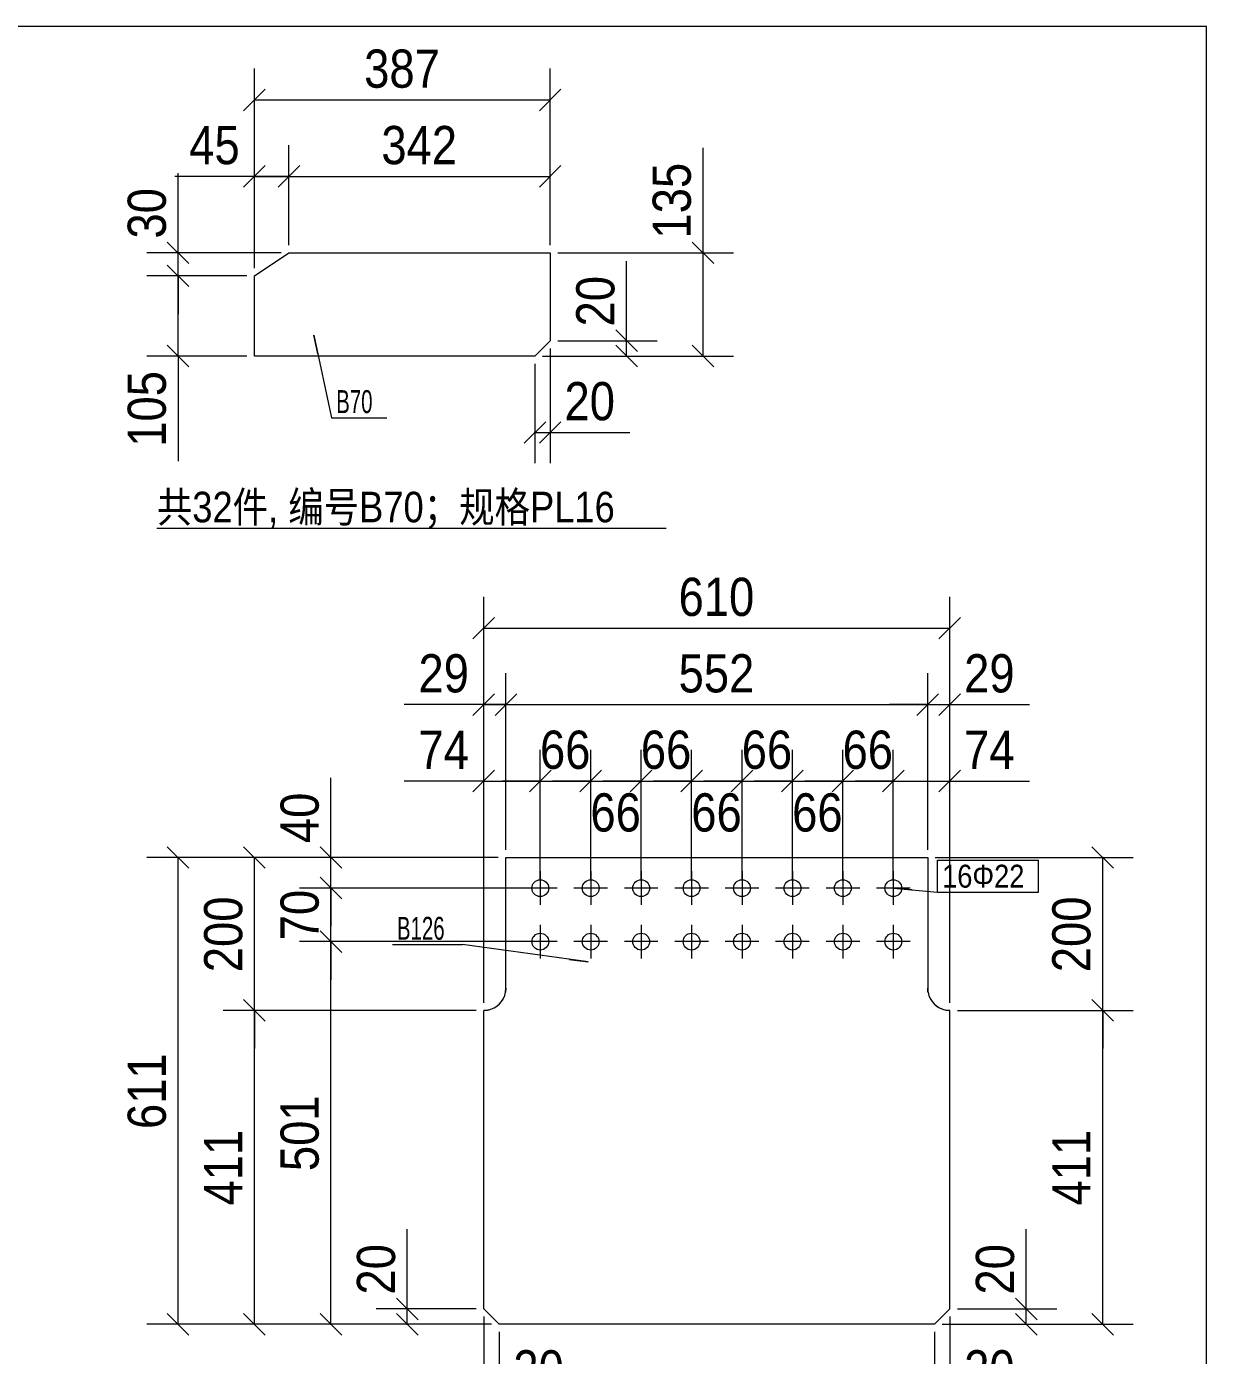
# Model space of a CAD drawing. Header units: inches. Extents: x 0 to 1938, y -2180 to 0.
# Drawn here: x 1130.6 to 1285, y -1493.8 to -1320 of the extents above; entities that cross this region are included whole.
import ezdxf

# ---------------------------------------------------------------- set-up
doc = ezdxf.new("R2010")
doc.units = ezdxf.units.IN
doc.header["$MEASUREMENT"] = 0
doc.linetypes.add('XKITLINE00', pattern=[0])
doc.linetypes.add('XKITLINE01', pattern=[4, 1, -1, 1, -1])
for name, color, linetype, lineweight in [('Bolt', 7, 'Continuous', 0), ('BoltMark', 3, 'Continuous', 0), ('DrawingSheet', 5, 'Continuous', 0), ('OtherObjectType', 1, 'Continuous', 0), ('Part', 2, 'Continuous', 0), ('PartMark', 3, 'Continuous', 0), ('Z-DIMENSIONS', 1, 'Continuous', 0)]:
    doc.layers.add(name, color=color, linetype=linetype, lineweight=lineweight)
doc.styles.add('Arial Narrow', font='ARIAL.TTF')
doc.styles.add('romsim', font='ARIAL.TTF')
doc.styles.add('宋体', font='ARIAL.TTF')

# ---------------------------------------------------------------- blocks, each defined once
blk = doc.blocks.new('*A1585')
at = {"layer": 'Part', "color": 2, "linetype": 'XKITLINE00', "lineweight": 0}
for p, q in [((510.42, 392.4), (514.92, 395.4)), ((514.92, 395.4), (549.12, 395.4)), ((549.12, 395.4), (549.12, 383.9)), ((510.42, 381.9), (510.42, 392.4)), ((549.12, 383.9), (547.12, 381.9)), ((547.12, 381.9), (510.42, 381.9))]:
    blk.add_line(p, q, dxfattribs=at)
blk = doc.blocks.new('*A1586')
at = {"layer": 'Part', "color": 2, "linetype": 'XKITLINE00', "lineweight": 0}
for p, q in [((543.32, 299.2), (543.32, 316.3)), ((543.32, 316.3), (598.52, 316.3)), ((598.52, 316.3), (598.52, 299.2)), ((543.32, 299.2), (543.27, 298.7)), ((598.56, 298.7), (598.52, 299.2)), ((540.92, 296.35), (540.42, 296.3)), ((540.42, 257.25), (540.42, 296.3)), ((601.42, 296.3), (600.91, 296.35)), ((601.42, 257.25), (601.42, 296.3)), ((542.42, 255.25), (540.42, 257.25)), ((601.42, 257.25), (599.42, 255.25)), ((599.42, 255.25), (542.42, 255.25))]:
    blk.add_line(p, q, dxfattribs=at)
at = {"layer": 'Part', "color": 6, "linetype": 'XKITLINE01', "lineweight": 0}
for p, q in [((543.27, 298.7), (543.32, 299.2)), ((598.52, 299.2), (598.56, 298.7)), ((540.42, 296.3), (540.92, 296.35)), ((600.91, 296.35), (601.42, 296.3))]:
    blk.add_line(p, q, dxfattribs=at)
at = {"layer": 'Part', "color": 2, "linetype": 'XKITLINE00', "lineweight": 0}
for centre, start, end in [((540.42, 299.2), 280, 350), ((601.42, 299.2), 190, 260)]:
    blk.add_arc(centre, 2.9, start, end, dxfattribs=at)
at = {"layer": 'Part', "color": 6, "linetype": 'XKITLINE01', "lineweight": 0}
for centre, start, end in [((540.42, 299.2), 280, 350), ((601.42, 299.2), 190, 260)]:
    blk.add_arc(centre, 2.9, start, end, dxfattribs=at)
blk = doc.blocks.new('*A1587')
at = {"layer": 'Bolt', "color": 2, "linetype": 'XKITLINE00', "lineweight": 0}
for p, q in [((547.82, 314.5), (547.82, 310.1)), ((554.42, 314.5), (554.42, 310.1)), ((561.02, 314.5), (561.02, 310.1)), ((567.62, 314.5), (567.62, 310.1)), ((574.22, 314.5), (574.22, 310.1)), ((580.82, 314.5), (580.82, 310.1)), ((587.42, 314.5), (587.42, 310.1)), ((594.02, 314.5), (594.02, 310.1)), ((550.02, 312.3), (545.62, 312.3)), ((556.62, 312.3), (552.22, 312.3)), ((563.22, 312.3), (558.82, 312.3)), ((569.82, 312.3), (565.42, 312.3)), ((576.42, 312.3), (572.02, 312.3)), ((583.02, 312.3), (578.62, 312.3)), ((589.62, 312.3), (585.22, 312.3)), ((596.22, 312.3), (591.82, 312.3)), ((547.82, 307.5), (547.82, 303.1)), ((554.42, 307.5), (554.42, 303.1)), ((561.02, 307.5), (561.02, 303.1)), ((567.62, 307.5), (567.62, 303.1)), ((574.22, 307.5), (574.22, 303.1)), ((580.82, 307.5), (580.82, 303.1)), ((587.42, 307.5), (587.42, 303.1)), ((594.02, 307.5), (594.02, 303.1)), ((550.02, 305.3), (545.62, 305.3)), ((556.62, 305.3), (552.22, 305.3)), ((563.22, 305.3), (558.82, 305.3)), ((569.82, 305.3), (565.42, 305.3)), ((576.42, 305.3), (572.02, 305.3)), ((583.02, 305.3), (578.62, 305.3)), ((589.62, 305.3), (585.22, 305.3)), ((596.22, 305.3), (591.82, 305.3))]:
    blk.add_line(p, q, dxfattribs=at)
for centre in [(547.82, 312.3), (554.42, 312.3), (561.02, 312.3), (567.62, 312.3), (574.22, 312.3), (580.82, 312.3), (587.42, 312.3), (594.02, 312.3), (547.82, 305.3), (554.42, 305.3), (561.02, 305.3), (567.62, 305.3), (574.22, 305.3), (580.82, 305.3), (587.42, 305.3), (594.02, 305.3)]:
    blk.add_circle(centre, 1.1, dxfattribs=at)
blk = doc.blocks.new('*A1597')
at = {"layer": 'DrawingSheet', "color": 5, "linetype": 'XKITLINE00', "lineweight": 0}
for p, q in [((635, 425), (5, 425)), ((635, 5), (635, 425))]:
    blk.add_line(p, q, dxfattribs=at)
blk = doc.blocks.new('*A1879')
at = {"layer": 'OtherObjectType', "color": 6, "linetype": 'XKITLINE00', "lineweight": 0}
blk.add_line((497.64, 359.4), (564.29, 359.4), dxfattribs=at)
at = {"layer": 'OtherObjectType', "color": 3, "style": '宋体', "width": 0.85}
blk.add_text('共32件, 编号B70；规格PL16', height=4, dxfattribs=at).set_placement((497.64, 360.15))
blk = doc.blocks.new('*A1880')
at = {"layer": 'Z-DIMENSIONS', "color": 4, "linetype": 'XKITLINE00', "lineweight": 0}
for p, q in [((549.12, 382.9), (549.12, 367.9)), ((547.12, 380.9), (547.12, 367.9)), ((548.53, 373.31), (545.7, 370.49)), ((550.53, 373.31), (547.7, 370.49)), ((547.12, 371.9), (549.12, 371.9)), ((549.12, 371.9), (559.53, 371.9)), ((549.12, 371.9), (559.53, 371.9))]:
    blk.add_line(p, q, dxfattribs=at)
at = {"layer": 'Z-DIMENSIONS', "color": 7}
for p in [(547.12, 371.9), (549.12, 371.9)]:
    blk.add_point(p, dxfattribs=at)
at = {"layer": 'Z-DIMENSIONS', "color": 7, "style": 'Arial Narrow', "width": 0.85}
blk.add_text('20', height=5, dxfattribs=at).set_placement((550.99, 373.5))
blk = doc.blocks.new('*A1881')
at = {"layer": 'Z-DIMENSIONS', "color": 4, "linetype": 'XKITLINE00', "lineweight": 0}
for p, q in [((559.12, 383.9), (559.12, 394.32)), ((559.12, 383.9), (559.12, 394.32)), ((557.7, 385.31), (560.53, 382.49)), ((550.12, 383.9), (563.12, 383.9)), ((557.7, 383.31), (560.53, 380.49)), ((559.12, 381.9), (559.12, 383.9)), ((548.12, 381.9), (563.12, 381.9))]:
    blk.add_line(p, q, dxfattribs=at)
at = {"layer": 'Z-DIMENSIONS', "color": 7}
for p in [(559.12, 383.9), (559.12, 381.9)]:
    blk.add_point(p, dxfattribs=at)
at = {"layer": 'Z-DIMENSIONS', "color": 7, "style": 'Arial Narrow', "width": 0.85}
blk.add_text('20', height=5, rotation=90.0002, dxfattribs=at).set_placement((557.52, 385.77))
blk = doc.blocks.new('*A1882')
at = {"layer": 'Z-DIMENSIONS', "color": 4, "linetype": 'XKITLINE00', "lineweight": 0}
for p, q in [((514.92, 396.4), (514.92, 409.5)), ((549.12, 396.4), (549.12, 409.5)), ((516.33, 406.81), (513.5, 403.99)), ((550.53, 406.81), (547.7, 403.99)), ((514.92, 405.4), (509.92, 405.4)), ((514.92, 405.4), (549.12, 405.4))]:
    blk.add_line(p, q, dxfattribs=at)
at = {"layer": 'Z-DIMENSIONS', "color": 7}
for p in [(514.92, 405.4), (549.12, 405.4)]:
    blk.add_point(p, dxfattribs=at)
at = {"layer": 'Z-DIMENSIONS', "color": 7, "style": 'Arial Narrow', "width": 0.85}
blk.add_text('342', height=5, dxfattribs=at).set_placement((527.02, 407))
blk = doc.blocks.new('*A1883')
at = {"layer": 'Z-DIMENSIONS', "color": 4, "linetype": 'XKITLINE00', "lineweight": 0}
for p, q in [((510.42, 393.4), (510.42, 409.5)), ((514.92, 396.4), (514.92, 409.5)), ((511.83, 406.81), (509, 403.99)), ((516.33, 406.81), (513.5, 403.99)), ((510.42, 405.4), (500, 405.4)), ((510.42, 405.4), (500, 405.4)), ((510.42, 405.4), (514.92, 405.4)), ((514.92, 405.4), (519.92, 405.4))]:
    blk.add_line(p, q, dxfattribs=at)
at = {"layer": 'Z-DIMENSIONS', "color": 7}
for p in [(510.42, 405.4), (514.92, 405.4)]:
    blk.add_point(p, dxfattribs=at)
at = {"layer": 'Z-DIMENSIONS', "color": 7, "style": 'Arial Narrow', "width": 0.85}
blk.add_text('45', height=5, dxfattribs=at).set_placement((501.88, 407))
blk = doc.blocks.new('*A1884')
at = {"layer": 'Z-DIMENSIONS', "color": 4, "linetype": 'XKITLINE00', "lineweight": 0}
for p, q in [((500.42, 395.4), (500.42, 405.82)), ((500.42, 395.4), (500.42, 405.82)), ((499, 396.81), (501.83, 393.99)), ((513.92, 395.4), (496.32, 395.4)), ((500.42, 392.4), (500.42, 395.4)), ((499, 393.81), (501.83, 390.99)), ((509.42, 392.4), (496.32, 392.4)), ((500.42, 392.4), (500.42, 387.4))]:
    blk.add_line(p, q, dxfattribs=at)
at = {"layer": 'Z-DIMENSIONS', "color": 7}
for p in [(500.42, 395.4), (500.42, 392.4)]:
    blk.add_point(p, dxfattribs=at)
at = {"layer": 'Z-DIMENSIONS', "color": 7, "style": 'Arial Narrow', "width": 0.85}
blk.add_text('30', height=5, rotation=90.0002, dxfattribs=at).set_placement((498.82, 397.27))
blk = doc.blocks.new('*A1885')
at = {"layer": 'Z-DIMENSIONS', "color": 4, "linetype": 'XKITLINE00', "lineweight": 0}
for p, q in [((500.42, 392.4), (500.42, 397.4)), ((499, 393.81), (501.83, 390.99)), ((509.42, 392.4), (496.32, 392.4)), ((500.42, 381.9), (500.42, 392.4)), ((499, 383.31), (501.83, 380.49)), ((509.42, 381.9), (496.32, 381.9)), ((500.42, 381.9), (500.42, 368.15)), ((500.42, 381.9), (500.42, 368.15))]:
    blk.add_line(p, q, dxfattribs=at)
at = {"layer": 'Z-DIMENSIONS', "color": 7}
for p in [(500.42, 392.4), (500.42, 381.9)]:
    blk.add_point(p, dxfattribs=at)
at = {"layer": 'Z-DIMENSIONS', "color": 7, "style": 'Arial Narrow', "width": 0.85}
blk.add_text('105', height=5, rotation=90.0002, dxfattribs=at).set_placement((498.82, 370.03))
blk = doc.blocks.new('*A1886')
at = {"layer": 'Z-DIMENSIONS', "color": 4, "linetype": 'XKITLINE00', "lineweight": 0}
for p, q in [((510.42, 393.4), (510.42, 419.5)), ((549.12, 396.4), (549.12, 419.5)), ((511.83, 416.81), (509, 413.99)), ((550.53, 416.81), (547.7, 413.99)), ((510.42, 415.4), (549.12, 415.4))]:
    blk.add_line(p, q, dxfattribs=at)
at = {"layer": 'Z-DIMENSIONS', "color": 7}
for p in [(510.42, 415.4), (549.12, 415.4)]:
    blk.add_point(p, dxfattribs=at)
at = {"layer": 'Z-DIMENSIONS', "color": 7, "style": 'Arial Narrow', "width": 0.85}
blk.add_text('387', height=5, dxfattribs=at).set_placement((524.77, 417))
blk = doc.blocks.new('*A1887')
at = {"layer": 'Z-DIMENSIONS', "color": 4, "linetype": 'XKITLINE00', "lineweight": 0}
for p, q in [((569.12, 395.4), (569.12, 409.15)), ((569.12, 395.4), (569.12, 409.15)), ((567.7, 396.81), (570.53, 393.99)), ((550.12, 395.4), (573.12, 395.4)), ((569.12, 381.9), (569.12, 395.4)), ((567.7, 383.31), (570.53, 380.49)), ((548.12, 381.9), (573.12, 381.9))]:
    blk.add_line(p, q, dxfattribs=at)
at = {"layer": 'Z-DIMENSIONS', "color": 7}
for p in [(569.12, 395.4), (569.12, 381.9)]:
    blk.add_point(p, dxfattribs=at)
at = {"layer": 'Z-DIMENSIONS', "color": 7, "style": 'Arial Narrow', "width": 0.85}
blk.add_text('135', height=5, rotation=90.0002, dxfattribs=at).set_placement((567.52, 397.27))
blk = doc.blocks.new('*A1888')
at = {"layer": 'PartMark', "color": 4, "linetype": 'XKITLINE00', "lineweight": 0}
for p, q in [((518.18, 384.63), (520.51, 373.84)), ((518.71, 382.19), (518.18, 384.63)), ((520.51, 373.84), (527.75, 373.84))]:
    blk.add_line(p, q, dxfattribs=at)
at = {"layer": 'PartMark', "color": 1, "style": 'romsim', "width": 0.6375}
blk.add_text('B70', height=3, dxfattribs=at).set_placement((521.11, 374.44))
blk = doc.blocks.new('*A1890')
at = {"layer": 'Z-DIMENSIONS', "color": 4, "linetype": 'XKITLINE00', "lineweight": 0}
for p, q in [((540.42, 256.25), (540.42, 241.25)), ((542.42, 254.25), (542.42, 241.25)), ((541.83, 246.67), (539, 243.84)), ((540.42, 245.25), (542.42, 245.25)), ((543.83, 246.67), (541, 243.84)), ((542.42, 245.25), (552.83, 245.25)), ((542.42, 245.25), (552.83, 245.25))]:
    blk.add_line(p, q, dxfattribs=at)
at = {"layer": 'Z-DIMENSIONS', "color": 7}
for p in [(540.42, 245.25), (542.42, 245.25)]:
    blk.add_point(p, dxfattribs=at)
at = {"layer": 'Z-DIMENSIONS', "color": 7, "style": 'Arial Narrow', "width": 0.85}
blk.add_text('20', height=5, dxfattribs=at).set_placement((544.29, 246.85))
blk = doc.blocks.new('*A1891')
at = {"layer": 'Z-DIMENSIONS', "color": 4, "linetype": 'XKITLINE00', "lineweight": 0}
for p, q in [((601.42, 256.25), (601.42, 241.25)), ((599.42, 254.25), (599.42, 241.25)), ((600.83, 246.67), (598, 243.84)), ((599.42, 245.25), (601.42, 245.25)), ((602.83, 246.67), (600, 243.84)), ((601.42, 245.25), (611.83, 245.25)), ((601.42, 245.25), (611.83, 245.25))]:
    blk.add_line(p, q, dxfattribs=at)
at = {"layer": 'Z-DIMENSIONS', "color": 7}
for p in [(599.42, 245.25), (601.42, 245.25)]:
    blk.add_point(p, dxfattribs=at)
at = {"layer": 'Z-DIMENSIONS', "color": 7, "style": 'Arial Narrow', "width": 0.85}
blk.add_text('20', height=5, dxfattribs=at).set_placement((603.29, 246.85))
blk = doc.blocks.new('*A1892')
at = {"layer": 'Z-DIMENSIONS', "color": 4, "linetype": 'XKITLINE00', "lineweight": 0}
for p, q in [((530.42, 257.25), (530.42, 267.67)), ((530.42, 257.25), (530.42, 267.67)), ((529, 258.67), (531.83, 255.84)), ((539.42, 257.25), (526.32, 257.25)), ((529, 256.67), (531.83, 253.84)), ((530.42, 255.25), (530.42, 257.25)), ((541.42, 255.25), (526.32, 255.25))]:
    blk.add_line(p, q, dxfattribs=at)
at = {"layer": 'Z-DIMENSIONS', "color": 7}
for p in [(530.42, 257.25), (530.42, 255.25)]:
    blk.add_point(p, dxfattribs=at)
at = {"layer": 'Z-DIMENSIONS', "color": 7, "style": 'Arial Narrow', "width": 0.85}
blk.add_text('20', height=5, rotation=90.0002, dxfattribs=at).set_placement((528.82, 259.13))
blk = doc.blocks.new('*A1893')
at = {"layer": 'Z-DIMENSIONS', "color": 4, "linetype": 'XKITLINE00', "lineweight": 0}
for p, q in [((611.42, 257.25), (611.42, 267.67)), ((611.42, 257.25), (611.42, 267.67)), ((610, 258.67), (612.83, 255.84)), ((602.42, 257.25), (615.42, 257.25)), ((610, 256.67), (612.83, 253.84)), ((611.42, 255.25), (611.42, 257.25)), ((600.42, 255.25), (615.42, 255.25))]:
    blk.add_line(p, q, dxfattribs=at)
at = {"layer": 'Z-DIMENSIONS', "color": 7}
for p in [(611.42, 257.25), (611.42, 255.25)]:
    blk.add_point(p, dxfattribs=at)
at = {"layer": 'Z-DIMENSIONS', "color": 7, "style": 'Arial Narrow', "width": 0.85}
blk.add_text('20', height=5, rotation=90.0002, dxfattribs=at).set_placement((609.82, 259.13))
blk = doc.blocks.new('*A1894')
at = {"layer": 'Z-DIMENSIONS', "color": 4, "linetype": 'XKITLINE00', "lineweight": 0}
for p, q in [((594.02, 313.3), (594.02, 330.4)), ((601.42, 297.3), (601.42, 330.4)), ((595.43, 327.72), (592.6, 324.89)), ((602.83, 327.72), (600, 324.89)), ((594.02, 326.3), (589.02, 326.3)), ((594.02, 326.3), (601.42, 326.3)), ((601.42, 326.3), (611.83, 326.3)), ((601.42, 326.3), (611.83, 326.3))]:
    blk.add_line(p, q, dxfattribs=at)
at = {"layer": 'Z-DIMENSIONS', "color": 7}
for p in [(594.02, 326.3), (601.42, 326.3)]:
    blk.add_point(p, dxfattribs=at)
at = {"layer": 'Z-DIMENSIONS', "color": 7, "style": 'Arial Narrow', "width": 0.85}
blk.add_text('74', height=5, dxfattribs=at).set_placement((603.29, 327.9))
blk = doc.blocks.new('*A1895')
at = {"layer": 'Z-DIMENSIONS', "color": 4, "linetype": 'XKITLINE00', "lineweight": 0}
for p, q in [((587.42, 313.3), (587.42, 330.4)), ((594.02, 313.3), (594.02, 330.4)), ((588.83, 327.72), (586, 324.89)), ((595.43, 327.72), (592.6, 324.89)), ((587.42, 326.3), (582.42, 326.3)), ((587.42, 326.3), (594.02, 326.3)), ((594.02, 326.3), (599.02, 326.3))]:
    blk.add_line(p, q, dxfattribs=at)
at = {"layer": 'Z-DIMENSIONS', "color": 7}
for p in [(587.42, 326.3), (594.02, 326.3)]:
    blk.add_point(p, dxfattribs=at)
at = {"layer": 'Z-DIMENSIONS', "color": 7, "style": 'Arial Narrow', "width": 0.85}
blk.add_text('66', height=5, dxfattribs=at).set_placement((587.38, 327.9))
blk = doc.blocks.new('*A1896')
at = {"layer": 'Z-DIMENSIONS', "color": 4, "linetype": 'XKITLINE00', "lineweight": 0}
for p, q in [((580.82, 313.3), (580.82, 330.3)), ((587.42, 313.3), (587.42, 330.3)), ((582.23, 327.72), (579.4, 324.89)), ((588.83, 327.72), (586, 324.89)), ((580.82, 326.3), (575.82, 326.3)), ((580.82, 326.3), (587.42, 326.3)), ((587.42, 326.3), (592.42, 326.3))]:
    blk.add_line(p, q, dxfattribs=at)
at = {"layer": 'Z-DIMENSIONS', "color": 7}
for p in [(580.82, 326.3), (587.42, 326.3)]:
    blk.add_point(p, dxfattribs=at)
at = {"layer": 'Z-DIMENSIONS', "color": 7, "style": 'Arial Narrow', "width": 0.85}
blk.add_text('66', height=5, dxfattribs=at).set_placement((580.78, 319.7))
blk = doc.blocks.new('*A1897')
at = {"layer": 'Z-DIMENSIONS', "color": 4, "linetype": 'XKITLINE00', "lineweight": 0}
for p, q in [((574.22, 313.3), (574.22, 330.4)), ((580.82, 313.3), (580.82, 330.4)), ((575.63, 327.72), (572.8, 324.89)), ((582.23, 327.72), (579.4, 324.89)), ((574.22, 326.3), (569.22, 326.3)), ((574.22, 326.3), (580.82, 326.3)), ((580.82, 326.3), (585.82, 326.3))]:
    blk.add_line(p, q, dxfattribs=at)
at = {"layer": 'Z-DIMENSIONS', "color": 7}
for p in [(574.22, 326.3), (580.82, 326.3)]:
    blk.add_point(p, dxfattribs=at)
at = {"layer": 'Z-DIMENSIONS', "color": 7, "style": 'Arial Narrow', "width": 0.85}
blk.add_text('66', height=5, dxfattribs=at).set_placement((574.18, 327.9))
blk = doc.blocks.new('*A1898')
at = {"layer": 'Z-DIMENSIONS', "color": 4, "linetype": 'XKITLINE00', "lineweight": 0}
for p, q in [((567.62, 313.3), (567.62, 330.3)), ((574.22, 313.3), (574.22, 330.3)), ((569.03, 327.72), (566.2, 324.89)), ((575.63, 327.72), (572.8, 324.89)), ((567.62, 326.3), (562.62, 326.3)), ((567.62, 326.3), (574.22, 326.3)), ((574.22, 326.3), (579.22, 326.3))]:
    blk.add_line(p, q, dxfattribs=at)
at = {"layer": 'Z-DIMENSIONS', "color": 7}
for p in [(567.62, 326.3), (574.22, 326.3)]:
    blk.add_point(p, dxfattribs=at)
at = {"layer": 'Z-DIMENSIONS', "color": 7, "style": 'Arial Narrow', "width": 0.85}
blk.add_text('66', height=5, dxfattribs=at).set_placement((567.58, 319.7))
blk = doc.blocks.new('*A1899')
at = {"layer": 'Z-DIMENSIONS', "color": 4, "linetype": 'XKITLINE00', "lineweight": 0}
for p, q in [((561.02, 313.3), (561.02, 330.4)), ((567.62, 313.3), (567.62, 330.4)), ((562.43, 327.72), (559.6, 324.89)), ((569.03, 327.72), (566.2, 324.89)), ((561.02, 326.3), (556.02, 326.3)), ((561.02, 326.3), (567.62, 326.3)), ((567.62, 326.3), (572.62, 326.3))]:
    blk.add_line(p, q, dxfattribs=at)
at = {"layer": 'Z-DIMENSIONS', "color": 7}
for p in [(561.02, 326.3), (567.62, 326.3)]:
    blk.add_point(p, dxfattribs=at)
at = {"layer": 'Z-DIMENSIONS', "color": 7, "style": 'Arial Narrow', "width": 0.85}
blk.add_text('66', height=5, dxfattribs=at).set_placement((560.98, 327.9))
blk = doc.blocks.new('*A1900')
at = {"layer": 'Z-DIMENSIONS', "color": 4, "linetype": 'XKITLINE00', "lineweight": 0}
for p, q in [((554.42, 313.3), (554.42, 330.3)), ((561.02, 313.3), (561.02, 330.3)), ((555.83, 327.72), (553, 324.89)), ((562.43, 327.72), (559.6, 324.89)), ((554.42, 326.3), (549.42, 326.3)), ((554.42, 326.3), (561.02, 326.3)), ((561.02, 326.3), (566.02, 326.3))]:
    blk.add_line(p, q, dxfattribs=at)
at = {"layer": 'Z-DIMENSIONS', "color": 7}
for p in [(554.42, 326.3), (561.02, 326.3)]:
    blk.add_point(p, dxfattribs=at)
at = {"layer": 'Z-DIMENSIONS', "color": 7, "style": 'Arial Narrow', "width": 0.85}
blk.add_text('66', height=5, dxfattribs=at).set_placement((554.38, 319.7))
blk = doc.blocks.new('*A1901')
at = {"layer": 'Z-DIMENSIONS', "color": 4, "linetype": 'XKITLINE00', "lineweight": 0}
for p, q in [((547.82, 313.3), (547.82, 330.4)), ((554.42, 313.3), (554.42, 330.4)), ((549.23, 327.72), (546.4, 324.89)), ((555.83, 327.72), (553, 324.89)), ((547.82, 326.3), (542.82, 326.3)), ((547.82, 326.3), (554.42, 326.3)), ((554.42, 326.3), (559.42, 326.3))]:
    blk.add_line(p, q, dxfattribs=at)
at = {"layer": 'Z-DIMENSIONS', "color": 7}
for p in [(547.82, 326.3), (554.42, 326.3)]:
    blk.add_point(p, dxfattribs=at)
at = {"layer": 'Z-DIMENSIONS', "color": 7, "style": 'Arial Narrow', "width": 0.85}
blk.add_text('66', height=5, dxfattribs=at).set_placement((547.78, 327.9))
blk = doc.blocks.new('*A1902')
at = {"layer": 'Z-DIMENSIONS', "color": 4, "linetype": 'XKITLINE00', "lineweight": 0}
for p, q in [((540.42, 297.3), (540.42, 330.4)), ((547.82, 313.3), (547.82, 330.4)), ((541.83, 327.72), (539, 324.89)), ((549.23, 327.72), (546.4, 324.89)), ((540.42, 326.3), (530, 326.3)), ((540.42, 326.3), (530, 326.3)), ((540.42, 326.3), (547.82, 326.3)), ((547.82, 326.3), (552.82, 326.3))]:
    blk.add_line(p, q, dxfattribs=at)
at = {"layer": 'Z-DIMENSIONS', "color": 7}
for p in [(540.42, 326.3), (547.82, 326.3)]:
    blk.add_point(p, dxfattribs=at)
at = {"layer": 'Z-DIMENSIONS', "color": 7, "style": 'Arial Narrow', "width": 0.85}
blk.add_text('74', height=5, dxfattribs=at).set_placement((531.88, 327.9))
blk = doc.blocks.new('*A1903')
at = {"layer": 'Z-DIMENSIONS', "color": 4, "linetype": 'XKITLINE00', "lineweight": 0}
for p, q in [((520.42, 316.3), (520.42, 326.72)), ((520.42, 316.3), (520.42, 326.72)), ((519, 317.72), (521.83, 314.89)), ((542.32, 316.3), (516.32, 316.3)), ((520.42, 312.3), (520.42, 316.3)), ((519, 313.72), (521.83, 310.89)), ((546.82, 312.3), (516.32, 312.3)), ((520.42, 312.3), (520.42, 307.3))]:
    blk.add_line(p, q, dxfattribs=at)
at = {"layer": 'Z-DIMENSIONS', "color": 7}
for p in [(520.42, 316.3), (520.42, 312.3)]:
    blk.add_point(p, dxfattribs=at)
at = {"layer": 'Z-DIMENSIONS', "color": 7, "style": 'Arial Narrow', "width": 0.85}
blk.add_text('40', height=5, rotation=90.0002, dxfattribs=at).set_placement((518.82, 318.18))
blk = doc.blocks.new('*A1904')
at = {"layer": 'Z-DIMENSIONS', "color": 4, "linetype": 'XKITLINE00', "lineweight": 0}
for p, q in [((520.42, 312.3), (520.42, 317.3)), ((519, 313.72), (521.83, 310.89)), ((546.82, 312.3), (516.32, 312.3)), ((520.42, 305.3), (520.42, 312.3)), ((519, 306.72), (521.83, 303.89)), ((546.82, 305.3), (516.32, 305.3)), ((520.42, 305.3), (520.42, 300.3))]:
    blk.add_line(p, q, dxfattribs=at)
at = {"layer": 'Z-DIMENSIONS', "color": 7}
for p in [(520.42, 312.3), (520.42, 305.3)]:
    blk.add_point(p, dxfattribs=at)
at = {"layer": 'Z-DIMENSIONS', "color": 7, "style": 'Arial Narrow', "width": 0.85}
blk.add_text('70', height=5, rotation=90.0002, dxfattribs=at).set_placement((518.82, 305.47))
blk = doc.blocks.new('*A1905')
at = {"layer": 'Z-DIMENSIONS', "color": 4, "linetype": 'XKITLINE00', "lineweight": 0}
for p, q in [((520.42, 305.3), (520.42, 310.3)), ((519, 306.72), (521.83, 303.89)), ((546.82, 305.3), (516.32, 305.3)), ((520.42, 255.25), (520.42, 305.3)), ((519, 256.67), (521.83, 253.84)), ((541.42, 255.25), (516.32, 255.25))]:
    blk.add_line(p, q, dxfattribs=at)
at = {"layer": 'Z-DIMENSIONS', "color": 7}
for p in [(520.42, 305.3), (520.42, 255.25)]:
    blk.add_point(p, dxfattribs=at)
at = {"layer": 'Z-DIMENSIONS', "color": 7, "style": 'Arial Narrow', "width": 0.85}
blk.add_text('501', height=5, rotation=90.0002, dxfattribs=at).set_placement((518.82, 275.28))
blk = doc.blocks.new('*A1906')
at = {"layer": 'Z-DIMENSIONS', "color": 4, "linetype": 'XKITLINE00', "lineweight": 0}
for p, q in [((598.52, 317.3), (598.52, 340.4)), ((601.42, 297.3), (601.42, 340.4)), ((599.93, 337.72), (597.1, 334.89)), ((602.83, 337.72), (600, 334.89)), ((598.52, 336.3), (593.52, 336.3)), ((598.52, 336.3), (601.42, 336.3)), ((601.42, 336.3), (611.83, 336.3)), ((601.42, 336.3), (611.83, 336.3))]:
    blk.add_line(p, q, dxfattribs=at)
at = {"layer": 'Z-DIMENSIONS', "color": 7}
for p in [(598.52, 336.3), (601.42, 336.3)]:
    blk.add_point(p, dxfattribs=at)
at = {"layer": 'Z-DIMENSIONS', "color": 7, "style": 'Arial Narrow', "width": 0.85}
blk.add_text('29', height=5, dxfattribs=at).set_placement((603.29, 337.9))
blk = doc.blocks.new('*A1907')
at = {"layer": 'Z-DIMENSIONS', "color": 4, "linetype": 'XKITLINE00', "lineweight": 0}
for p, q in [((543.32, 317.3), (543.32, 340.4)), ((598.52, 317.3), (598.52, 340.4)), ((544.73, 337.72), (541.9, 334.89)), ((599.93, 337.72), (597.1, 334.89)), ((543.32, 336.3), (538.32, 336.3)), ((543.32, 336.3), (598.52, 336.3)), ((598.52, 336.3), (603.52, 336.3))]:
    blk.add_line(p, q, dxfattribs=at)
at = {"layer": 'Z-DIMENSIONS', "color": 7}
for p in [(543.32, 336.3), (598.52, 336.3)]:
    blk.add_point(p, dxfattribs=at)
at = {"layer": 'Z-DIMENSIONS', "color": 7, "style": 'Arial Narrow', "width": 0.85}
blk.add_text('552', height=5, dxfattribs=at).set_placement((565.92, 337.9))
blk = doc.blocks.new('*A1908')
at = {"layer": 'Z-DIMENSIONS', "color": 4, "linetype": 'XKITLINE00', "lineweight": 0}
for p, q in [((540.42, 297.3), (540.42, 340.4)), ((543.32, 317.3), (543.32, 340.4)), ((541.83, 337.72), (539, 334.89)), ((544.73, 337.72), (541.9, 334.89)), ((540.42, 336.3), (530, 336.3)), ((540.42, 336.3), (530, 336.3)), ((540.42, 336.3), (543.32, 336.3)), ((543.32, 336.3), (548.32, 336.3))]:
    blk.add_line(p, q, dxfattribs=at)
at = {"layer": 'Z-DIMENSIONS', "color": 7}
for p in [(540.42, 336.3), (543.32, 336.3)]:
    blk.add_point(p, dxfattribs=at)
at = {"layer": 'Z-DIMENSIONS', "color": 7, "style": 'Arial Narrow', "width": 0.85}
blk.add_text('29', height=5, dxfattribs=at).set_placement((531.88, 337.9))
blk = doc.blocks.new('*A1909')
at = {"layer": 'Z-DIMENSIONS', "color": 4, "linetype": 'XKITLINE00', "lineweight": 0}
for p, q in [((509, 317.72), (511.83, 314.89)), ((542.32, 316.3), (506.32, 316.3)), ((510.42, 296.3), (510.42, 316.3)), ((509, 297.72), (511.83, 294.89)), ((539.42, 296.3), (506.32, 296.3)), ((510.42, 296.3), (510.42, 291.3))]:
    blk.add_line(p, q, dxfattribs=at)
at = {"layer": 'Z-DIMENSIONS', "color": 7}
for p in [(510.42, 316.3), (510.42, 296.3)]:
    blk.add_point(p, dxfattribs=at)
at = {"layer": 'Z-DIMENSIONS', "color": 7, "style": 'Arial Narrow', "width": 0.85}
blk.add_text('200', height=5, rotation=90.0002, dxfattribs=at).set_placement((508.82, 301.3))
blk = doc.blocks.new('*A1910')
at = {"layer": 'Z-DIMENSIONS', "color": 4, "linetype": 'XKITLINE00', "lineweight": 0}
for p, q in [((510.42, 296.3), (510.42, 301.3)), ((509, 297.72), (511.83, 294.89)), ((539.42, 296.3), (506.32, 296.3)), ((510.42, 255.25), (510.42, 296.3)), ((509, 256.67), (511.83, 253.84)), ((541.42, 255.25), (506.32, 255.25))]:
    blk.add_line(p, q, dxfattribs=at)
at = {"layer": 'Z-DIMENSIONS', "color": 7}
for p in [(510.42, 296.3), (510.42, 255.25)]:
    blk.add_point(p, dxfattribs=at)
at = {"layer": 'Z-DIMENSIONS', "color": 7, "style": 'Arial Narrow', "width": 0.85}
blk.add_text('411', height=5, rotation=90.0002, dxfattribs=at).set_placement((508.82, 270.78))
blk = doc.blocks.new('*A1911')
at = {"layer": 'Z-DIMENSIONS', "color": 4, "linetype": 'XKITLINE00', "lineweight": 0}
for p, q in [((620, 317.72), (622.83, 314.89)), ((599.52, 316.3), (625.42, 316.3)), ((621.42, 296.3), (621.42, 316.3)), ((620, 297.72), (622.83, 294.89)), ((602.42, 296.3), (625.42, 296.3)), ((621.42, 296.3), (621.42, 291.3))]:
    blk.add_line(p, q, dxfattribs=at)
at = {"layer": 'Z-DIMENSIONS', "color": 7}
for p in [(621.42, 316.3), (621.42, 296.3)]:
    blk.add_point(p, dxfattribs=at)
at = {"layer": 'Z-DIMENSIONS', "color": 7, "style": 'Arial Narrow', "width": 0.85}
blk.add_text('200', height=5, rotation=90.0002, dxfattribs=at).set_placement((619.82, 301.3))
blk = doc.blocks.new('*A1912')
at = {"layer": 'Z-DIMENSIONS', "color": 4, "linetype": 'XKITLINE00', "lineweight": 0}
for p, q in [((621.42, 296.3), (621.42, 301.3)), ((620, 297.72), (622.83, 294.89)), ((602.42, 296.3), (625.42, 296.3)), ((621.42, 255.25), (621.42, 296.3)), ((620, 256.67), (622.83, 253.84)), ((600.42, 255.25), (625.42, 255.25))]:
    blk.add_line(p, q, dxfattribs=at)
at = {"layer": 'Z-DIMENSIONS', "color": 7}
for p in [(621.42, 296.3), (621.42, 255.25)]:
    blk.add_point(p, dxfattribs=at)
at = {"layer": 'Z-DIMENSIONS', "color": 7, "style": 'Arial Narrow', "width": 0.85}
blk.add_text('411', height=5, rotation=90.0002, dxfattribs=at).set_placement((619.82, 270.78))
blk = doc.blocks.new('*A1913')
at = {"layer": 'Z-DIMENSIONS', "color": 4, "linetype": 'XKITLINE00', "lineweight": 0}
for p, q in [((540.42, 297.3), (540.42, 350.4)), ((601.42, 297.3), (601.42, 350.4)), ((541.83, 347.72), (539, 344.89)), ((602.83, 347.72), (600, 344.89)), ((540.42, 346.3), (601.42, 346.3))]:
    blk.add_line(p, q, dxfattribs=at)
at = {"layer": 'Z-DIMENSIONS', "color": 7}
for p in [(540.42, 346.3), (601.42, 346.3)]:
    blk.add_point(p, dxfattribs=at)
at = {"layer": 'Z-DIMENSIONS', "color": 7, "style": 'Arial Narrow', "width": 0.85}
blk.add_text('610', height=5, dxfattribs=at).set_placement((565.92, 347.9))
blk = doc.blocks.new('*A1914')
at = {"layer": 'Z-DIMENSIONS', "color": 4, "linetype": 'XKITLINE00', "lineweight": 0}
for p, q in [((499, 317.72), (501.83, 314.89)), ((542.32, 316.3), (496.32, 316.3)), ((500.42, 255.25), (500.42, 316.3)), ((499, 256.67), (501.83, 253.84)), ((541.42, 255.25), (496.32, 255.25))]:
    blk.add_line(p, q, dxfattribs=at)
at = {"layer": 'Z-DIMENSIONS', "color": 7}
for p in [(500.42, 316.3), (500.42, 255.25)]:
    blk.add_point(p, dxfattribs=at)
at = {"layer": 'Z-DIMENSIONS', "color": 7, "style": 'Arial Narrow', "width": 0.85}
blk.add_text('611', height=5, rotation=90.0002, dxfattribs=at).set_placement((498.82, 280.78))
blk = doc.blocks.new('*A1915')
at = {"layer": 'PartMark', "color": 4, "linetype": 'XKITLINE00', "lineweight": 0}
for p, q in [((528.46, 304.94), (537.65, 304.94)), ((554.07, 302.64), (537.65, 304.94)), ((551.59, 302.98), (554.07, 302.64))]:
    blk.add_line(p, q, dxfattribs=at)
at = {"layer": 'PartMark', "color": 1, "style": 'romsim', "width": 0.6375}
blk.add_text('B126', height=3, dxfattribs=at).set_placement((529.06, 305.54))
blk = doc.blocks.new('*A1916')
at = {"layer": 'BoltMark', "color": 1, "linetype": 'XKITLINE00', "lineweight": 0}
for p, q in [((599.81, 315.96), (613.01, 315.96)), ((599.81, 311.76), (599.81, 315.96)), ((613.01, 311.76), (613.01, 315.96)), ((594.02, 312.3), (599.81, 311.76)), ((596.5, 312.07), (594.02, 312.3)), ((599.81, 311.76), (613.01, 311.76))]:
    blk.add_line(p, q, dxfattribs=at)
at = {"layer": 'BoltMark', "color": 4, "style": '宋体', "width": 0.85}
blk.add_text('16Φ22', height=3, dxfattribs=at).set_placement((600.41, 312.36))
blk = doc.blocks.new('P详图~009 (PL16mm零件图1)')
at = {"lineweight": 0}
for name in ['*A1597', '*A1886', '*A1883', '*A1882', '*A1887', '*A1884', '*A1885', '*A1585', '*A1881', '*A1880', '*A1879', '*A1913', '*A1908', '*A1907', '*A1906', '*A1902', '*A1901', '*A1899', '*A1897', '*A1895', '*A1894', '*A1900', '*A1898', '*A1896', '*A1903', '*A1914', '*A1909', '*A1904', '*A1911', '*A1586', '*A1587', '*A1905', '*A1910', '*A1912', '*A1892', '*A1893', '*A1890', '*A1891']:
    blk.add_blockref(name, (0, 0), dxfattribs=at)
at = {"layer": 'BoltMark', "lineweight": 0}
blk.add_blockref('*A1916', (0, 0), dxfattribs=at)
at = {"layer": 'PartMark', "lineweight": 0}
for name in ['*A1888', '*A1915']:
    blk.add_blockref(name, (0, 0), dxfattribs=at)

msp = doc.modelspace()

# ---------------------------------------------------------------- block references
msp.add_blockref('P详图~009 (PL16mm零件图1)', (650, -1745))

doc.saveas('drawing.dxf')
